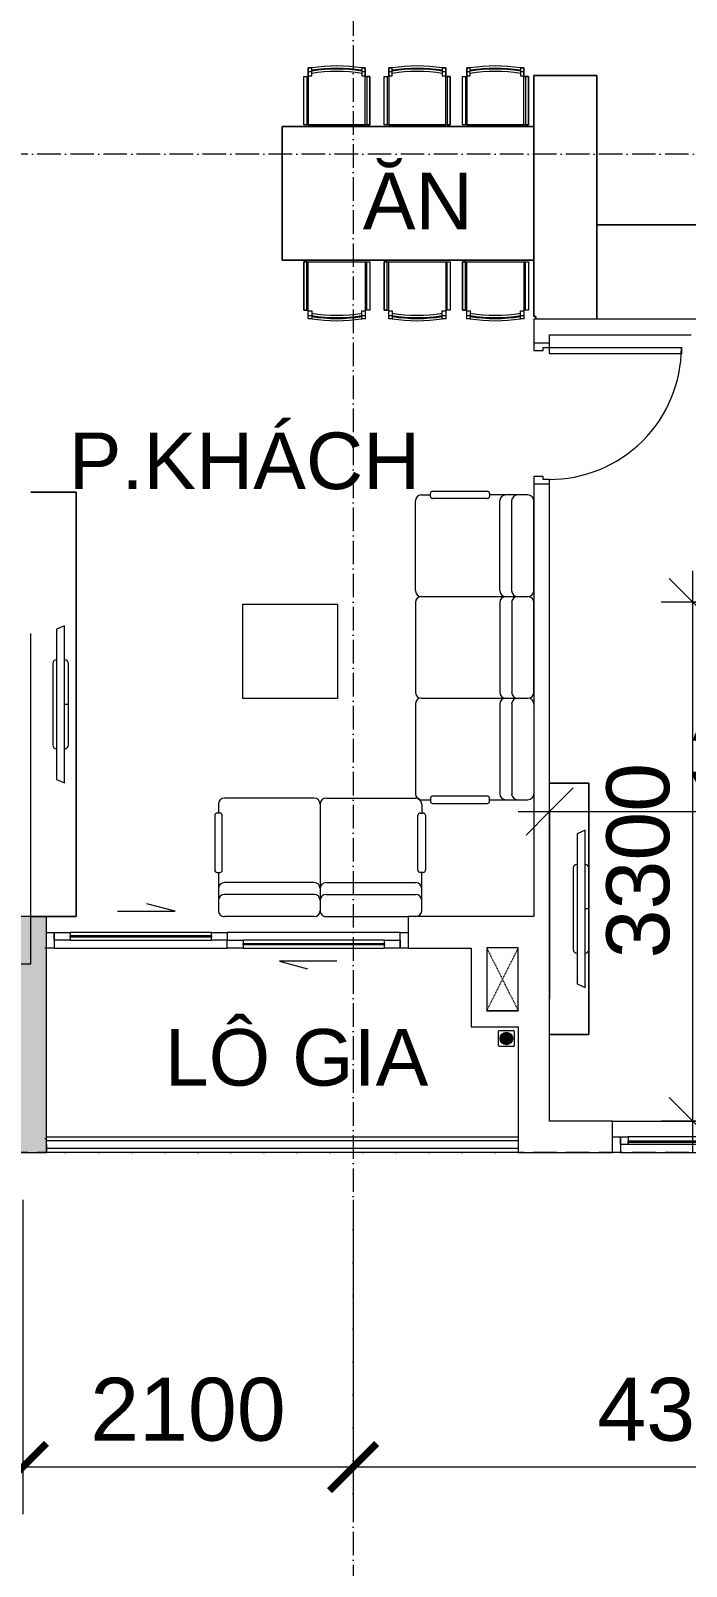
# Model space of a CAD drawing. Header units: millimetres. Extents: x -20144 to 122974, y -38328 to 48263.
# Drawn here: x 102871 to 107040, y -2632 to 7134 of the extents above; entities that cross this region are included whole.
import ezdxf

# ---------------------------------------------------------------- set-up
doc = ezdxf.new("R2010")
doc.units = ezdxf.units.MM
doc.linetypes.add('Dash', pattern=[6.35, 3.175, -3.175])
doc.linetypes.add('Grid Line', pattern=[4.2, 3, -0.6, 0, -0.6])
for name, color, linetype, lineweight in [('A-DETL-GENF', 31, 'Continuous', 5), ('A-DETL-GENF-HDLN', 161, 'Dash', 5), ('CHU', 181, 'Continuous', 5), ('CUA', 31, 'Continuous', 9), ('DIM', 1, 'Continuous', 5), ('DIM-200', 1, 'Continuous', 5), ('NET THAY 1', 41, 'Continuous', 5), ('NET-CAT', 3, 'Continuous', 15), ('NET-THAY', 2, 'Continuous', 9), ('THIET BI', 44, 'Continuous', 5), ('THIET-BI', 44, 'Continuous', 5), ('TRUC', 225, 'Continuous', 5), ('X-COT T20$0$LC.HA', 8, 'Continuous', 9)]:
    doc.layers.add(name, color=color, linetype=linetype, lineweight=lineweight)
doc.styles.add('Arial_3', font='arial_0.ttf', dxfattribs={"height": 400})
doc.styles.add('Arial_4', font='arial_0.ttf', dxfattribs={"height": 360})
doc.styles.add('TA1', font='arial_0.ttf')
doc.dimstyles.new('D_200_KTx2', dxfattribs={"dimtxt": 400, "dimasz": 300, "dimexe": 300, "dimexo": 300, "dimgap": 160, "dimtad": 1, "dimdec": 0, "dimzin": 9, "dimtxsty": 'TA1', "dimblk": 'ARCHTICK', "dimcen": 1, "dimdle": 300, "dimclrd": 256, "dimclre": 256, "dimclrt": 7, "dimadec": 0, "dimazin": 0, "dimtfac": 1, "dimtdec": 0, "dimtix": 1, "dimtmove": 1, "dimatfit": 3, "dimldrblk": 'ARCHTICK', "dimfxl": 0, "dimtolj": 1, "dimtzin": 0, "dimlwd": -1, "dimlwe": -1, "dimarcsym": 0})
doc.dimstyles.new('Diagonal_-_2mm_Arial', dxfattribs={"dimscale": 304.8, "dimtxt": 408.10376, "dimasz": 0.984252, "dimexe": 0.656168, "dimexo": 4.593176, "dimgap": 0.098425, "dimtad": 1, "dimdec": 0, "dimzin": 0, "dimdsep": 46, "dimtxsty": 'Arial_3', "dimblk1": 'OBLIQUE', "dimblk2": 'OBLIQUE', "dimsah": 1, "dimcen": 0.09, "dimdle": 0.656168, "dimazin": 0, "dimtfac": 1, "dimtdec": 4, "dimtix": 1, "dimtmove": 0, "dimatfit": 3, "dimfxl": 0, "dimtvp": 1, "dimtolj": 1, "dimtzin": 0, "dimlwd": 9, "dimlwe": 9, "dimarcsym": 0})

# ---------------------------------------------------------------- blocks, each defined once
blk = doc.blocks.new('CUA PHONG NGU - Type 1-1365721-MẶT BẰNG TẦNG 23')
at = {"layer": 'CUA'}
for p, q in [((-317.5, 890.3), (-277.5, 890.3)), ((-317.5, 52.3), (-317.5, 890.3)), ((-277.5, 890.3), (-277.5, 52.3)), ((-277.5, 52.3), (-317.5, 52.3))]:
    blk.add_line(p, q, dxfattribs=at)
at = {"layer": 'CUA', "lineweight": 5}
for p, q in [((-318.5, 52.3), (-348.5, 52.3)), ((-318.5, 11.3), (-318.5, 52.3)), ((-298.5, 11.3), (-318.5, 11.3)), ((-298.5, -47.7), (-298.5, 11.3)), ((521.5, 11.3), (501.5, 11.3)), ((501.5, 11.3), (501.5, -47.7)), ((551.5, 52.3), (521.5, 52.3)), ((521.5, 52.3), (521.5, 11.3)), ((-348.5, -47.7), (-298.5, -47.7)), ((501.5, -47.7), (551.5, -47.7))]:
    blk.add_line(p, q, dxfattribs=at)
blk.add_arc((-317.5, 52.3), 838, 359.5, 90, dxfattribs=at)
blk = doc.blocks.new('CUA LO GIA _LUA_1 - CUA LO GIA _LUA_ 2300-1425465-MẶT BẰNG TẦNG 23')
at = {"layer": 'CUA'}
for p, q in [((-697.4, 133.9), (-332.4, 133.9)), ((-332.4, 133.9), (-511.1, 181.8)), ((-1150, -100), (-1150, 0)), ((-1150, 0), (-1100, 0)), ((-1100, -50), (-1100, 0)), ((-1100, 0), (-1000, 0)), ((-1100, 0), (-1100, -100)), ((-1000, 0), (-1000, -50)), ((-100, 0), (-1000, 0)), ((-100, -50), (-100, 0)), ((-100, 0), (0, 0)), ((0, 0), (0, -50)), ((1100, 0), (0, 0)), ((1100, -100), (1100, 0)), ((1100, 0), (1150, 0)), ((-1000, -50), (-1100, -50)), ((-1000, -30), (-1000, -20)), ((-1000, -20), (-100, -20)), ((-100, -30), (-1000, -30)), ((-1000, -50), (-100, -50)), ((-100, -20), (-100, -30)), ((0, -50), (-100, -50)), ((0, -100), (0, -50)), ((0, -50), (100, -50)), ((100, -50), (100, -100)), ((1000, -50), (100, -50)), ((100, -80), (100, -70)), ((100, -70), (1000, -70)), ((1000, -80), (100, -80)), ((1000, -100), (1000, -50)), ((1000, -50), (1100, -50)), ((1000, -70), (1000, -80)), ((1100, -50), (1100, -100)), ((-1100, -100), (-1150, -100)), ((-1100, -100), (0, -100)), ((100, -100), (0, -100)), ((100, -100), (1000, -100)), ((332.4, -183.9), (511.1, -231.8)), ((697.4, -183.9), (332.4, -183.9)), ((1100, -100), (1000, -100)), ((1150, -100), (1100, -100))]:
    blk.add_line(p, q, dxfattribs=at)
blk = doc.blocks.new('X-PHONG NGU 2 - X-PHONG NGU 2_Recovery_-1759961-MẶT BẰNG TẦNG 23')
at = {"layer": 'CUA'}
for p, q in [((-1050, 100), (-1000, 100)), ((-1050, 0), (-1050, 100)), ((-1000, 100), (-1000, 0)), ((-450, 100), (-1000, 100)), ((-450, 100), (-400, 100)), ((-450, 0), (-450, 100)), ((-400, 100), (-350, 100)), ((-400, 50), (-400, 100)), ((-400, 100), (-400, 0)), ((-350, 100), (250, 100)), ((-350, 85), (-350, 100)), ((-350, 100), (-350, 50)), ((250, 100), (250, 85)), ((250, 100), (300, 100)), ((250, 50), (250, 100)), ((300, 100), (300, 50)), ((1000, 100), (300, 100)), ((1000, 100), (1050, 100)), ((1000, 0), (1000, 100)), ((1050, 100), (1050, 0)), ((-1000, 0), (-1050, 0)), ((-1000, 85), (-450, 85)), ((-1000, 75), (-1000, 85)), ((-450, 75), (-1000, 75)), ((-1000, 75), (-450, 75)), ((-1000, 0), (-1000, 75)), ((-450, 0), (-1000, 0)), ((-450, 85), (-450, 75)), ((-450, 75), (-450, 0)), ((-400, 0), (-450, 0)), ((-400, 50), (300, 50)), ((-400, 0), (-400, 50)), ((-350, 50), (-400, 50)), ((300, 0), (-400, 0)), ((-350, 85), (250, 85)), ((-350, 75), (-350, 85)), ((250, 85), (-350, 85)), ((250, 75), (-350, 75)), ((250, 85), (250, 75)), ((300, 50), (250, 50)), ((300, 50), (300, 0)), ((300, 50), (350, 50)), ((300, 0), (300, 50)), ((350, 0), (300, 0)), ((350, 50), (950, 50)), ((350, 35), (350, 50)), ((350, 50), (350, 0)), ((350, 35), (950, 35)), ((350, 25), (350, 35)), ((950, 35), (350, 35)), ((950, 25), (350, 25)), ((350, 0), (950, 0)), ((950, 50), (950, 35)), ((950, 50), (1000, 50)), ((950, 0), (950, 50)), ((950, 35), (950, 25)), ((1000, 0), (950, 0)), ((1000, 50), (1000, 0)), ((1050, 0), (1000, 0))]:
    blk.add_line(p, q, dxfattribs=at)
blk = doc.blocks.new('X-BAN AN 4 GHE - X-BAN AN 4 GHE 2-V140-MẶT BẰNG TẦNG 23')
at = {"layer": 'THIET BI'}
for p, q in [((165.2, 1222.7), (187, 1222.7)), ((165.2, 1168.5), (165.2, 1222.7)), ((165.2, 1222.7), (165.2, 860)), ((187, 1222.7), (165.2, 1222.7)), ((165.2, 1200.9), (187, 1200.9)), ((187, 1187.9), (187, 1222.7)), ((187, 1171.9), (187, 1187.9)), ((506.1, 1222.7), (527.9, 1222.7)), ((506.1, 1222.7), (506.1, 1187.9)), ((527.9, 1222.7), (506.1, 1222.7)), ((506.1, 1200.9), (527.9, 1200.9)), ((506.1, 1187.9), (506.1, 1171.9)), ((527.9, 1222.7), (527.9, 1168.5)), ((527.9, 860), (527.9, 1222.7)), ((676.8, 1222.7), (698.6, 1222.7)), ((676.8, 1168.5), (676.8, 1222.7)), ((676.8, 1222.7), (676.8, 860)), ((698.6, 1222.7), (676.8, 1222.7)), ((676.8, 1200.9), (698.6, 1200.9)), ((698.6, 1187.9), (698.6, 1222.7)), ((698.6, 1171.9), (698.6, 1187.9)), ((1017.7, 1222.7), (1039.5, 1222.7)), ((1017.7, 1222.7), (1017.7, 1187.9)), ((1039.5, 1222.7), (1017.7, 1222.7)), ((1017.7, 1200.9), (1039.5, 1200.9)), ((1017.7, 1187.9), (1017.7, 1171.9)), ((1039.5, 1222.7), (1039.5, 1168.5)), ((1039.5, 860), (1039.5, 1222.7)), ((1173.7, 1222.7), (1195.4, 1222.7)), ((1173.7, 1168.5), (1173.7, 1222.7)), ((1173.7, 1222.7), (1173.7, 860)), ((1195.4, 1222.7), (1173.7, 1222.7)), ((1173.7, 1200.9), (1195.4, 1200.9)), ((1195.4, 1187.9), (1195.4, 1222.7)), ((1195.4, 1171.9), (1195.4, 1187.9)), ((1514.6, 1222.7), (1536.3, 1222.7)), ((1514.6, 1222.7), (1514.6, 1187.9)), ((1536.3, 1222.7), (1514.6, 1222.7)), ((1514.6, 1200.9), (1536.3, 1200.9)), ((1514.6, 1187.9), (1514.6, 1171.9)), ((1536.3, 1222.7), (1536.3, 1168.5)), ((1536.3, 860), (1536.3, 1222.7)), ((136.9, 1168.5), (165.2, 1168.5)), ((136.9, 860), (136.9, 1168.5)), ((136.9, 1168.5), (155.8, 1168.5)), ((136.9, 860), (136.9, 1168.5)), ((155.8, 1168.5), (155.8, 860)), ((165.2, 1171.9), (187, 1171.9)), ((506.1, 1171.9), (527.9, 1171.9)), ((527.9, 1168.5), (556.2, 1168.5)), ((537.3, 1168.5), (537.3, 860)), ((556.2, 1168.5), (537.3, 1168.5)), ((556.2, 1168.5), (556.2, 860)), ((556.2, 860), (556.2, 1168.5)), ((648.5, 860), (648.5, 1168.5)), ((648.5, 1168.5), (676.8, 1168.5)), ((648.5, 1168.5), (667.4, 1168.5)), ((648.5, 860), (648.5, 1168.5)), ((667.4, 1168.5), (667.4, 860)), ((676.8, 1171.9), (698.6, 1171.9)), ((1017.7, 1171.9), (1039.5, 1171.9)), ((1039.5, 1168.5), (1067.8, 1168.5)), ((1048.9, 1168.5), (1048.9, 860)), ((1067.8, 1168.5), (1048.9, 1168.5)), ((1067.8, 1168.5), (1067.8, 860)), ((1067.8, 860), (1067.8, 1168.5)), ((1145.3, 860), (1145.3, 1168.5)), ((1145.3, 1168.5), (1173.7, 1168.5)), ((1145.3, 1168.5), (1164.2, 1168.5)), ((1145.3, 860), (1145.3, 1168.5)), ((1164.2, 1168.5), (1164.2, 860)), ((1173.7, 1171.9), (1195.4, 1171.9)), ((1514.6, 1171.9), (1536.3, 1171.9)), ((1536.3, 1168.5), (1564.7, 1168.5)), ((1545.8, 1168.5), (1545.8, 860)), ((1564.7, 1168.5), (1545.8, 1168.5)), ((1564.7, 1168.5), (1564.7, 860)), ((1564.7, 860), (1564.7, 1168.5)), ((0, 850), (1600, 850)), ((0, 0), (0, 850)), ((1600, 850), (0, 850)), ((0, 850), (0, 0)), ((556.2, 860), (136.9, 860)), ((155.8, 860), (136.9, 860)), ((165.2, 860), (527.9, 860)), ((537.3, 860), (556.2, 860)), ((1067.8, 860), (648.5, 860)), ((667.4, 860), (648.5, 860)), ((676.8, 860), (1039.5, 860)), ((1048.9, 860), (1067.8, 860)), ((1564.7, 860), (1145.3, 860)), ((1164.2, 860), (1145.3, 860)), ((1173.7, 860), (1536.3, 860)), ((1545.8, 860), (1564.7, 860)), ((1600, 850), (1600, 0)), ((1600, 0), (1600, 850)), ((1600, 0), (0, 0)), ((0, 0), (1600, 0)), ((136.9, -10), (556.2, -10)), ((136.9, -318.5), (136.9, -10)), ((155.8, -10), (136.9, -10)), ((136.9, -10), (136.9, -318.5)), ((155.8, -318.5), (155.8, -10)), ((165.2, -10), (527.9, -10)), ((165.2, -372.7), (165.2, -10)), ((527.9, -10), (527.9, -372.7)), ((537.3, -10), (556.2, -10)), ((537.3, -318.5), (537.3, -10)), ((556.2, -10), (556.2, -318.5)), ((556.2, -10), (556.2, -318.5)), ((648.5, -10), (1067.8, -10)), ((648.5, -318.5), (648.5, -10)), ((667.4, -10), (648.5, -10)), ((648.5, -10), (648.5, -318.5)), ((667.4, -318.5), (667.4, -10)), ((676.8, -10), (1039.5, -10)), ((676.8, -372.7), (676.8, -10)), ((1039.5, -10), (1039.5, -372.7)), ((1048.9, -10), (1067.8, -10)), ((1048.9, -318.5), (1048.9, -10)), ((1067.8, -10), (1067.8, -318.5)), ((1067.8, -10), (1067.8, -318.5)), ((1145.3, -10), (1564.7, -10)), ((1145.3, -318.5), (1145.3, -10)), ((1145.3, -10), (1145.3, -318.5)), ((1164.2, -10), (1145.3, -10)), ((1164.2, -318.5), (1164.2, -10)), ((1173.7, -10), (1536.3, -10)), ((1173.7, -372.7), (1173.7, -10)), ((1536.3, -10), (1536.3, -372.7)), ((1545.8, -10), (1564.7, -10)), ((1545.8, -318.5), (1545.8, -10)), ((1564.7, -10), (1564.7, -318.5)), ((1564.7, -10), (1564.7, -318.5)), ((165.2, -318.5), (136.9, -318.5)), ((136.9, -318.5), (155.8, -318.5)), ((165.2, -372.7), (165.2, -318.5)), ((165.2, -321.9), (187, -321.9)), ((165.2, -350.9), (187, -350.9)), ((187, -372.7), (165.2, -372.7)), ((187, -372.7), (165.2, -372.7)), ((187, -321.9), (187, -337.9)), ((187, -337.9), (187, -372.7)), ((506.1, -321.9), (527.9, -321.9)), ((506.1, -337.9), (506.1, -321.9)), ((506.1, -372.7), (506.1, -337.9)), ((506.1, -350.9), (527.9, -350.9)), ((527.9, -372.7), (506.1, -372.7)), ((527.9, -372.7), (506.1, -372.7)), ((527.9, -318.5), (527.9, -372.7)), ((556.2, -318.5), (527.9, -318.5)), ((556.2, -318.5), (537.3, -318.5)), ((676.8, -318.5), (648.5, -318.5)), ((648.5, -318.5), (667.4, -318.5)), ((676.8, -372.7), (676.8, -318.5)), ((676.8, -321.9), (698.6, -321.9)), ((676.8, -350.9), (698.6, -350.9)), ((698.6, -372.7), (676.8, -372.7)), ((698.6, -372.7), (676.8, -372.7)), ((698.6, -321.9), (698.6, -337.9)), ((698.6, -337.9), (698.6, -372.7)), ((1017.7, -321.9), (1039.5, -321.9)), ((1017.7, -337.9), (1017.7, -321.9)), ((1017.7, -372.7), (1017.7, -337.9)), ((1017.7, -350.9), (1039.5, -350.9)), ((1039.5, -372.7), (1017.7, -372.7)), ((1039.5, -372.7), (1017.7, -372.7)), ((1039.5, -318.5), (1039.5, -372.7)), ((1067.8, -318.5), (1039.5, -318.5)), ((1067.8, -318.5), (1048.9, -318.5)), ((1173.7, -318.5), (1145.3, -318.5)), ((1145.3, -318.5), (1164.2, -318.5)), ((1173.7, -372.7), (1173.7, -318.5)), ((1173.7, -321.9), (1195.4, -321.9)), ((1173.7, -350.9), (1195.4, -350.9)), ((1195.4, -372.7), (1173.7, -372.7)), ((1195.4, -372.7), (1173.7, -372.7)), ((1195.4, -321.9), (1195.4, -337.9)), ((1195.4, -337.9), (1195.4, -372.7)), ((1514.6, -321.9), (1536.3, -321.9)), ((1514.6, -337.9), (1514.6, -321.9)), ((1514.6, -372.7), (1514.6, -337.9)), ((1514.6, -350.9), (1536.3, -350.9)), ((1536.3, -372.7), (1514.6, -372.7)), ((1536.3, -372.7), (1514.6, -372.7)), ((1536.3, -318.5), (1536.3, -372.7)), ((1564.7, -318.5), (1536.3, -318.5)), ((1564.7, -318.5), (1545.8, -318.5))]:
    blk.add_line(p, q, dxfattribs=at)
for centre, radius, start, end in [((346.5, 221.9), 1013.4, 80.94073, 99.05927), ((346.5, 221.9), 1013.4, 80.94073, 99.05927), ((346.5, 221.9), 998.9, 80.80804, 99.19196), ((346.5, 201.8), 1013.4, 80.94073, 99.05927), ((346.5, 201.8), 998.9, 80.80804, 99.19196), ((858.1, 221.9), 1013.4, 80.94073, 99.05927), ((858.1, 221.9), 1013.4, 80.94073, 99.05927), ((858.1, 221.9), 998.9, 80.80804, 99.19196), ((858.1, 201.8), 1013.4, 80.94073, 99.05927), ((858.1, 201.8), 998.9, 80.80804, 99.19196), ((1355, 221.9), 1013.4, 80.94073, 99.05927), ((1355, 221.9), 1013.4, 80.94073, 99.05927), ((1355, 221.9), 998.9, 80.80804, 99.19196), ((1355, 201.8), 1013.4, 80.94073, 99.05927), ((1355, 201.8), 998.9, 80.80804, 99.19196), ((346.5, 648.2), 998.9, 260.80804, 279.19196), ((346.5, 648.2), 1013.4, 260.94073, 279.05927), ((346.5, 628.1), 998.9, 260.80804, 279.19196), ((346.5, 628.1), 1013.4, 260.94073, 279.05927), ((346.5, 628.1), 1013.4, 260.94073, 279.05927), ((858.1, 648.2), 998.9, 260.80804, 279.19196), ((858.1, 648.2), 1013.4, 260.94073, 279.05927), ((858.1, 628.1), 998.9, 260.80804, 279.19196), ((858.1, 628.1), 1013.4, 260.94073, 279.05927), ((858.1, 628.1), 1013.4, 260.94073, 279.05927), ((1355, 648.2), 998.9, 260.80804, 279.19196), ((1355, 648.2), 1013.4, 260.94073, 279.05927), ((1355, 628.1), 998.9, 260.80804, 279.19196), ((1355, 628.1), 1013.4, 260.94073, 279.05927), ((1355, 628.1), 1013.4, 260.94073, 279.05927)]:
    blk.add_arc(centre, radius, start, end, dxfattribs=at)
blk = doc.blocks.new('X-SOFA - X-SOFA-1425466-MẶT BẰNG TẦNG 23')
at = {"layer": 'THIET BI'}
for p, q in [((-658.4, 959.8), (-658.4, 978.7)), ((-644.3, 992.8), (-295.7, 992.8)), ((-281.5, 978.7), (-281.5, 959.8)), ((-753.8, 360.8), (-753.8, 931.5)), ((-716.2, 969.2), (-658.4, 969.2)), ((-295.7, 945.7), (-644.3, 945.7)), ((-103.7, 969.2), (-281.5, 969.2)), ((-216.7, 360.8), (-216.7, 931.5)), ((-141.3, 360.8), (-141.3, 931.5)), ((-37.7, 969.2), (-103.7, 969.2)), ((0, 360.8), (0, 931.5)), ((-716.2, 323.1), (-37.7, 323.1)), ((-1850, 275), (-1250, 275)), ((-1850, -325), (-1850, 275)), ((-1850, -325), (-1850, 275)), ((-1850, 275), (-1250, 275)), ((-1250, 275), (-1250, -325)), ((-1250, 275), (-1250, -325)), ((-753.8, 285.4), (-753.8, -285.4)), ((-216.7, 285.4), (-216.7, -285.4)), ((-141.3, 285.4), (-141.3, -285.4)), ((0, -285.4), (0, 285.4)), ((-1250, -325), (-1850, -325)), ((-1250, -325), (-1850, -325)), ((-753.8, -360.8), (-753.8, -931.5)), ((-716.2, -323.1), (-103.7, -323.1)), ((-216.7, -360.8), (-216.7, -931.5)), ((-141.3, -360.8), (-141.3, -931.5)), ((-103.7, -323.1), (-37.7, -323.1)), ((0, -360.8), (0, -931.5)), ((-716.2, -969.2), (-658.4, -969.2)), ((-658.4, -959.8), (-658.4, -978.7)), ((-295.7, -945.7), (-644.3, -945.7)), ((-281.5, -978.7), (-281.5, -959.8)), ((-281.5, -969.2), (-103.7, -969.2)), ((-103.7, -969.2), (-37.7, -969.2)), ((-644.3, -992.8), (-295.7, -992.8))]:
    blk.add_line(p, q, dxfattribs=at)
for centre, radius, start, end in [((-644.3, 978.7), 14.1, 90, 180), ((-295.7, 978.7), 14.1, 0, 90), ((-716.2, 931.5), 37.7, 90, 180), ((-644.3, 959.8), 14.1, 180, 270), ((-295.7, 959.8), 14.1, 270, 0), ((-179, 931.5), 37.7, 90, 180), ((-103.7, 931.5), 37.7, 90, 180), ((-37.7, 931.5), 37.7, 0, 90), ((-716.2, 360.8), 37.7, 180, 270), ((-716.2, 285.4), 37.7, 90, 180), ((-179, 360.8), 37.7, 180, 270), ((-179, 285.4), 37.7, 90, 180), ((-103.7, 360.8), 37.7, 180, 270), ((-103.7, 285.4), 37.7, 90, 180), ((-37.7, 360.8), 37.7, 270, 0), ((-37.7, 285.4), 37.7, 360, 90), ((-716.2, -285.4), 37.7, 180, 270), ((-179, -285.4), 37.7, 180, 270), ((-103.7, -285.4), 37.7, 180, 270), ((-37.7, -285.4), 37.7, 270, 0), ((-716.2, -360.8), 37.7, 90, 180), ((-179, -360.8), 37.7, 90, 180), ((-103.7, -360.8), 37.7, 90, 180), ((-37.7, -360.8), 37.7, 360, 90), ((-716.2, -931.5), 37.7, 180, 270), ((-644.3, -959.8), 14.1, 90, 180), ((-295.7, -959.8), 14.1, 0, 90), ((-179, -931.5), 37.7, 180, 270), ((-103.7, -931.5), 37.7, 180, 270), ((-37.7, -931.5), 37.7, 270, 0), ((-644.3, -978.7), 14.1, 180, 270), ((-295.7, -978.7), 14.1, 270, 0)]:
    blk.add_arc(centre, radius, start, end, dxfattribs=at)
blk = doc.blocks.new('X-SOFA - X-SOFA-1425467-MẶT BẰNG TẦNG 23')
at = {"layer": 'THIET BI'}
for p, q in [((-753.8, 37.7), (-753.8, 608.5)), ((-716.2, 646.2), (-658.4, 646.2)), ((-658.4, 636.7), (-658.4, 655.6)), ((-644.3, 669.7), (-295.7, 669.7)), ((-295.7, 622.6), (-644.3, 622.6)), ((-281.5, 655.6), (-281.5, 636.7)), ((-103.7, 646.2), (-281.5, 646.2)), ((-216.7, 37.7), (-216.7, 608.5)), ((-141.3, 37.7), (-141.3, 608.5)), ((-37.7, 646.2), (-103.7, 646.2)), ((0, 37.7), (0, 559.8)), ((-716.2, 0), (-103.7, 0)), ((-103.7, 0), (-37.7, 0)), ((-753.8, -37.7), (-753.8, -608.5)), ((-216.7, -37.7), (-216.7, -608.5)), ((-141.3, -37.7), (-141.3, -608.5)), ((0, -37.7), (0, -608.5)), ((-716.2, -646.2), (-658.4, -646.2)), ((-658.4, -636.7), (-658.4, -655.6)), ((-295.7, -622.6), (-644.3, -622.6)), ((-644.3, -669.7), (-295.7, -669.7)), ((-281.5, -655.6), (-281.5, -636.7)), ((-281.5, -646.2), (-103.7, -646.2)), ((-103.7, -646.2), (-37.7, -646.2))]:
    blk.add_line(p, q, dxfattribs=at)
for centre, radius, start, end in [((-716.2, 608.5), 37.7, 90, 180), ((-644.3, 655.6), 14.1, 90, 180), ((-644.3, 636.7), 14.1, 180, 270), ((-295.7, 655.6), 14.1, 0, 90), ((-295.7, 636.7), 14.1, 270, 0), ((-179, 608.5), 37.7, 90, 180), ((-103.7, 608.5), 37.7, 90, 180), ((-37.7, 608.5), 37.7, 360, 90), ((-716.2, 37.7), 37.7, 180, 270), ((-179, 37.7), 37.7, 180, 270), ((-103.7, 37.7), 37.7, 180, 270), ((-37.7, 37.7), 37.7, 270, 0), ((-716.2, -37.7), 37.7, 90, 180), ((-179, -37.7), 37.7, 90, 180), ((-103.7, -37.7), 37.7, 90, 180), ((-37.7, -37.7), 37.7, 360, 90), ((-716.2, -608.5), 37.7, 180, 270), ((-644.3, -636.7), 14.1, 90, 180), ((-644.3, -655.6), 14.1, 180, 270), ((-295.7, -636.7), 14.1, 0, 90), ((-295.7, -655.6), 14.1, 270, 0), ((-179, -608.5), 37.7, 180, 270), ((-103.7, -608.5), 37.7, 180, 270), ((-37.7, -608.5), 37.7, 270, 0)]:
    blk.add_arc(centre, radius, start, end, dxfattribs=at)
blk = doc.blocks.new('X-TV - X-TV-V143-MẶT BẰNG TẦNG 23')
at = {"layer": 'THIET BI'}
for p, q in [((0, -250), (0, -0.1)), ((0, -0.1), (0, -250)), ((1600, -0.1), (1600, -250)), ((1600, -250), (1600, -0.1)), ((322.5, -175), (300, -225)), ((1277.5, -175), (322.5, -175)), ((1060, -150), (540, -150)), ((1300, -225), (1277.5, -175)), ((1600, -250), (0, -250)), ((0, -250), (1600, -250)), ((300, -225), (1300, -225)), ((540, -250), (1060, -250)), ((800, -250), (800, -225))]:
    blk.add_line(p, q, dxfattribs=at)
for centre, start_param, end_param in [((540, -175), 0, 1.570796), ((1060, -175), 4.712389, 6.283185), ((540, -225), 1.570796, 3.141593), ((1060, -225), 3.141593, 4.712389)]:
    blk.add_ellipse(centre, major_axis=(0, 25), ratio=0.9, start_param=start_param, end_param=end_param, dxfattribs=at)
blk = doc.blocks.new('X-TV - X-TV-1732816-MẶT BẰNG TẦNG 23')
at = {"layer": 'THIET BI'}
for p, q in [((0, -300), (0, -10)), ((0, -10), (0, -300)), ((2699.9, -10), (2699.9, -300)), ((2699.9, -300), (2699.9, -10)), ((872.5, -175), (850, -225)), ((1827.5, -175), (872.5, -175)), ((1610, -150), (1090, -150)), ((1850, -225), (1827.5, -175)), ((850, -225), (1850, -225)), ((1090, -250), (1610, -250)), ((1350, -250), (1350, -225)), ((2699.9, -300), (0, -300)), ((0, -300), (2699.9, -300))]:
    blk.add_line(p, q, dxfattribs=at)
for centre, start_param, end_param in [((1090, -175), 0, 1.570796), ((1610, -175), 4.712389, 6.283185), ((1090, -225), 1.570796, 3.141593), ((1610, -225), 3.141593, 4.712389)]:
    blk.add_ellipse(centre, major_axis=(0, 25), ratio=0.9, start_param=start_param, end_param=end_param, dxfattribs=at)
blk = doc.blocks.new('X-BEP1 - X-BEP-V144-MẶT BẰNG TẦNG 23')
at = {"layer": 'THIET BI'}
for p, q in [((0, 600), (2700, 600)), ((0, 0.1), (0, 600)), ((0, 600), (0, 0.1)), ((2700, 600), (0, 600)), ((2700, 600), (2700, 0.1)), ((2700, 0.1), (2700, 600)), ((775.5, 475.7), (775.5, 117.4)), ((1324.5, 475.7), (775.5, 475.7)), ((842.7, 386.6), (826.1, 403.1)), ((892.3, 407.1), (892.3, 430.5)), ((941.9, 386.6), (958.5, 403.1)), ((1158.1, 386.6), (1141.5, 403.1)), ((1207.7, 407.1), (1207.7, 430.5)), ((1257.3, 386.6), (1273.9, 403.1)), ((1324.5, 117.4), (1324.5, 475.7)), ((822.1, 336.9), (798.7, 336.9)), ((878.1, 341), (855.6, 341)), ((878.1, 332.9), (855.6, 332.9)), ((906.4, 341), (928.9, 341)), ((906.4, 332.9), (928.9, 332.9)), ((962.5, 336.9), (985.9, 336.9)), ((1137.5, 336.9), (1114.1, 336.9)), ((1193.6, 341), (1171.1, 341)), ((1193.6, 332.9), (1171.1, 332.9)), ((1221.9, 341), (1244.4, 341)), ((1221.9, 332.9), (1244.4, 332.9)), ((1277.9, 336.9), (1301.3, 336.9)), ((842.7, 287.3), (826.1, 270.7)), ((892.3, 266.8), (892.3, 243.3)), ((941.9, 287.3), (958.5, 270.7)), ((1158.1, 287.3), (1141.5, 270.7)), ((1207.7, 266.8), (1207.7, 243.3)), ((1257.3, 287.3), (1273.9, 270.7)), ((1324.5, 162.4), (775.5, 162.4)), ((775.5, 117.4), (1324.5, 117.4))]:
    blk.add_line(p, q, dxfattribs=at)
for centre, radius in [((892.3, 336.9), 90), ((892.3, 336.9), 85.5), ((1207.7, 336.9), 90), ((1207.7, 336.9), 85.5), ((892.3, 336.9), 36.9), ((892.3, 336.9), 14.7), ((892.3, 336.9), 8.24), ((1207.7, 336.9), 36.9), ((1207.7, 336.9), 14.7), ((1207.7, 336.9), 8.24)]:
    blk.add_circle(centre, radius, dxfattribs=at)
blk = doc.blocks.new('X-BAR - X-BAR-V145-MẶT BẰNG TẦNG 23')
at = {"layer": 'THIET BI'}
for p, q in [((-400, 1550), (0, 1550)), ((-400, 17.3), (-400, 1550)), ((0, 1550), (-400, 1550)), ((-400, 1550), (-400, 17.3)), ((0, 1550), (0, 0.1)), ((0, 0.1), (0, 1550)), ((-387.3, 17.3), (-400, 17.3)), ((-400, 17.3), (-387.3, 17.3)), ((-387.3, 0.1), (-387.3, 17.3)), ((-387.3, 17.3), (-387.3, 0.1))]:
    blk.add_line(p, q, dxfattribs=at)
blk = doc.blocks.new('X-PHEU - X-PHEU-1231512-MẶT BẰNG TẦNG 23')
at = {"layer": 'THIET-BI'}
for p, q in [((25, 29), (25, 121)), ((29, 125), (121, 125)), ((47.5, 51.8), (47.5, 98.2)), ((52.5, 103.1), (52.5, 46.9)), ((57.5, 43.5), (57.5, 106.5)), ((62.5, 108.8), (62.5, 41.2)), ((67.5, 39.8), (67.5, 110.2)), ((72.5, 110.9), (72.5, 78.1)), ((77.5, 78.1), (77.5, 110.9)), ((82.5, 110.2), (82.5, 39.8)), ((87.5, 41.2), (87.5, 108.8)), ((92.5, 106.5), (92.5, 43.5)), ((97.5, 46.9), (97.5, 103.1)), ((102.5, 98.2), (102.5, 51.8)), ((125, 121), (125, 29)), ((121, 25), (29, 25)), ((42.5, 90.5), (42.5, 59.5)), ((72.5, 71.9), (72.5, 39.1)), ((77.5, 39.1), (77.5, 71.9)), ((107.5, 59.5), (107.5, 90.5))]:
    blk.add_line(p, q, dxfattribs=at)
blk.add_circle((75, 75), 40, dxfattribs=at)
for centre, radius, start, end in [((29, 121), 4, 90, 180), ((75, 75), 36, 139.80824, 154.52563), ((75, 75), 36, 119.0853, 128.68219), ((75, 75), 36, 102.0247, 110.31751), ((75, 75), 36, 90, 93.98208), ((75, 75), 36, 86.01792, 90), ((75, 75), 36, 69.68249, 77.9753), ((75, 75), 36, 51.31781, 60.9147), ((75, 75), 36, 25.47437, 40.19176), ((121, 121), 4, 0, 90), ((29, 29), 4, 180, 270), ((75, 75), 36, 205.47437, 220.19176), ((75, 75), 36, 231.31781, 240.9147), ((75, 75), 36, 249.68249, 257.9753), ((75, 75), 4, 128.68219, 231.31781), ((75, 75), 36, 266.01792, 270), ((75, 75), 36, 270, 273.98208), ((75, 75), 4, 308.68219, 51.31781), ((75, 75), 36, 282.0247, 290.31751), ((75, 75), 36, 299.0853, 308.68219), ((75, 75), 36, 319.80824, 334.52563), ((121, 29), 4, 270, 360)]:
    blk.add_arc(centre, radius, start, end, dxfattribs=at)
blk = doc.blocks.new('Family1 - Family1 2-1425483-MẶT BẰNG TẦNG 23')
at = {"layer": 'A-DETL-GENF'}
for p, q in [((200, 400), (0, 400)), ((0, 400), (0, 0)), ((200, 0), (200, 400)), ((0, 0), (200, 0))]:
    blk.add_line(p, q, dxfattribs=at)
at = {"layer": 'A-DETL-GENF-HDLN'}
for p, q in [((0, 400), (200, 0.8)), ((0, 0), (200, 399.2))]:
    blk.add_line(p, q, dxfattribs=at)
blk = doc.blocks.new('DIMBLOCK137-MẶT BẰNG TẦNG 23')
at = {"layer": 'DIM-200', "lineweight": 9, "transparency": 16777216}
for p, q in [((106171.5, 980.3), (106171.5, 2368.2)), ((109171.5, 980.3), (109171.5, 2368.2)), ((106171.5, 2168.2), (106321.5, 2318.2)), ((109171.5, 2168.2), (109321.5, 2318.2)), ((105971.5, 2168.2), (109371.5, 2168.2)), ((106171.5, 2168.2), (106021.5, 2018.2)), ((106171.5, 2168.2), (106171.5, 980.3)), ((109171.5, 2168.2), (109021.5, 2018.2)), ((109171.5, 2168.2), (109171.5, 980.3))]:
    blk.add_line(p, q, dxfattribs=at)
at = {"layer": 'DIM-200', "color": 0, "lineweight": 9, "transparency": 16777216, "insert": (107056.2, 2717.5), "char_height": 400, "width": 1476.708, "attachment_point": 1, "line_spacing_factor": 0.941778, "style": 'Arial_3'}
blk.add_mtext('3000', dxfattribs=at)
blk = doc.blocks.new('_Oblique')
at = {"color": 0, "linetype": 'ByBlock', "lineweight": -2}
blk.add_line((-0.5, -0.5), (0.5, 0.5), dxfattribs=at)
blk = doc.blocks.new('DIMBLOCK138-MẶT BẰNG TẦNG 23')
at = {"layer": 'DIM-200', "lineweight": 9, "transparency": 16777216}
for p, q in [((107081.5, 3500), (106931.5, 3650)), ((107081.5, 0), (107081.5, 3700)), ((107696.1, 3500), (106881.5, 3500)), ((107081.5, 3500), (107231.5, 3350)), ((107081.5, 3500), (107696.1, 3500)), ((107081.5, 200), (106931.5, 350)), ((107696.1, 200), (106881.5, 200)), ((107081.5, 200), (107231.5, 50)), ((107081.5, 200), (107696.1, 200))]:
    blk.add_line(p, q, dxfattribs=at)
at = {"layer": 'DIM-200', "color": 0, "lineweight": 9, "transparency": 16777216, "insert": (106532.2, 1234.7), "char_height": 400, "width": 1476.708, "attachment_point": 1, "rotation": 90, "line_spacing_factor": 0.941778, "style": 'Arial_3'}
blk.add_mtext('3300', dxfattribs=at)
blk = doc.blocks.new('_ArchTick')
at = {"color": 0, "const_width": 0.15}
blk.add_lwpolyline([(-0.5, -0.5), (0.5, 0.5)], dxfattribs=at)
blk = doc.blocks.new('*D689')
at = {"layer": 'Defpoints', "color": 0, "transparency": 16777216}
for p in [(101571.5, -0.1), (102821.5, -0.1), (102821.5, -2000.1)]:
    blk.add_point(p, dxfattribs=at)
at = {"layer": 'DIM', "transparency": 16777216}
for p, q in [((101571.5, -300.1), (101571.5, -2300.1)), ((102821.5, -300.1), (102821.5, -2300.1)), ((101571.5, -2000.1), (101271.5, -2000.1)), ((101571.5, -2000.1), (102821.5, -2000.1)), ((102821.5, -2000.1), (103121.5, -2000.1))]:
    blk.add_line(p, q, dxfattribs=at)
at = {"layer": 'DIM', "transparency": 16777216, "xscale": 300, "yscale": 300, "zscale": 300}
blk.add_blockref('_ArchTick', (101571.5, -2000.1), dxfattribs=at)
at = {"layer": 'DIM', "transparency": 16777216, "xscale": 300, "yscale": 300, "zscale": 300, "rotation": 180}
blk.add_blockref('_ArchTick', (102821.5, -2000.1), dxfattribs=at)
at = {"layer": 'DIM', "color": 7, "transparency": 16777216, "insert": (102196.5, -1635.8), "char_height": 400, "attachment_point": 5, "style": 'TA1'}
blk.add_mtext('\\A1;1250', dxfattribs=at)
blk = doc.blocks.new('*D690')
at = {"layer": 'Defpoints', "color": 0, "transparency": 16777216}
for p in [(102821.5, -0.1), (104921.5, -0.1), (104921.5, -2000.1)]:
    blk.add_point(p, dxfattribs=at)
at = {"layer": 'DIM', "transparency": 16777216}
for p, q in [((102821.5, -300.1), (102821.5, -2300.1)), ((104921.5, -300.1), (104921.5, -2300.1)), ((102521.5, -2000.1), (105221.5, -2000.1))]:
    blk.add_line(p, q, dxfattribs=at)
at = {"layer": 'DIM', "transparency": 16777216, "xscale": 300, "yscale": 300, "zscale": 300, "rotation": 180}
blk.add_blockref('_ArchTick', (102821.5, -2000.1), dxfattribs=at)
at = {"layer": 'DIM', "transparency": 16777216, "xscale": 300, "yscale": 300, "zscale": 300}
blk.add_blockref('_ArchTick', (104921.5, -2000.1), dxfattribs=at)
at = {"layer": 'DIM', "color": 7, "transparency": 16777216, "insert": (103871.5, -1635.8), "char_height": 400, "attachment_point": 5, "style": 'TA1'}
blk.add_mtext('\\A1;2100', dxfattribs=at)
blk = doc.blocks.new('*D691')
at = {"layer": 'Defpoints', "color": 0, "transparency": 16777216}
for p in [(104921.5, -0.1), (109271.5, -0.1), (109271.5, -2000.1)]:
    blk.add_point(p, dxfattribs=at)
at = {"layer": 'DIM', "transparency": 16777216}
for p, q in [((104921.5, -300.1), (104921.5, -2300.1)), ((109271.5, -300.1), (109271.5, -2300.1)), ((104621.5, -2000.1), (109571.5, -2000.1))]:
    blk.add_line(p, q, dxfattribs=at)
at = {"layer": 'DIM', "transparency": 16777216, "xscale": 300, "yscale": 300, "zscale": 300, "rotation": 180}
blk.add_blockref('_ArchTick', (104921.5, -2000.1), dxfattribs=at)
at = {"layer": 'DIM', "transparency": 16777216, "xscale": 300, "yscale": 300, "zscale": 300}
blk.add_blockref('_ArchTick', (109271.5, -2000.1), dxfattribs=at)
at = {"layer": 'DIM', "color": 7, "transparency": 16777216, "insert": (107096.5, -1635.7), "char_height": 400, "attachment_point": 5, "style": 'TA1'}
blk.add_mtext('\\A1;4350', dxfattribs=at)
blk = doc.blocks.new('Railing - Railing-1435154-MẶT BẰNG TẦNG 24')
at = {"layer": 'NET THAY 1'}
for p, q in [((26100.4, 49.9, 0), (26100.4, 99.9, 0)), ((29100.5, 99.9), (26100.4, 99.9, 0)), ((29100.5, 99.9), (29100.5, 49.9)), ((29100.5, 49.9), (26100.4, 49.9, 0))]:
    blk.add_line(p, q, dxfattribs=at)
blk = doc.blocks.new('X-COT T20')
at = {"layer": 'X-COT T20$0$LC.HA'}
h = blk.add_hatch(color=256, dxfattribs=at)
h.dxf.hatch_style = 1
h.paths.add_polyline_path([(34600.2, -40900), (34300.2, -40900), (34300.2, -42400), (34600.2, -42400)])
at = {"ltscale": 1000, "elevation": 0}
blk.add_lwpolyline([(34600.2, -40900), (34300.2, -40900), (34300.2, -42400), (34600.2, -42400)], close=True, dxfattribs=at)
blk = doc.blocks.new('A$C69B33B05')
at = {"ltscale": 2000}
blk.add_blockref('X-COT T20', (0, 0), dxfattribs=at)

msp = doc.modelspace()

# ---------------------------------------------------------------- linework, layer by layer
at = {"layer": 'NET-CAT'}
for p, q in [((106071.5, 5300), (106071.5, 5150)), ((109171.5, 5300), (106071.5, 5300)), ((106171.5, 5150), (106171.5, 5200)), ((106171.5, 5200), (107071.5, 5200)), ((106071.5, 5150), (106171.5, 5150)), ((106171.5, 4250), (106071.5, 4250)), ((106071.5, 4250), (106071.5, 1500)), ((106171.5, 1500), (106171.5, 4250)), ((102871.5, 1200), (102871.5, 3300)), ((106071.5, 1500), (105271.5, 1500)), ((105271.5, 1500), (105271.5, 1300)), ((106171.5, 200), (106171.5, 1500)), ((105271.5, 1300), (105671.5, 1300)), ((105671.5, 1300), (105671.5, 800)), ((102671.5, 1200), (102871.5, 1200)), ((105971.5, 900), (105771.5, 900)), ((105671.5, 800), (105971.5, 800)), ((105971.5, 800), (105971.5, 0)), ((106571.5, 200), (106171.5, 200)), ((106571.5, 100), (106571.5, 200)), ((105971.5, 0), (106571.5, 0))]:
    msp.add_line(p, q, dxfattribs=at)
at = {"layer": 'NET-THAY'}
for p, q in [((102971.5, 1400), (102971.5, 1500)), ((102971.5, 1300), (102961.6, 1300)), ((106571.5, 200), (108671.5, 200)), ((102961.6, 89.8), (102971.6, 89.8)), ((102971.6, 49.9), (102971.6, -0.1)), ((105971.5, -0.1), (102971.6, -0.1))]:
    msp.add_line(p, q, dxfattribs=at)
at = {"layer": 'NET-THAY', "elevation": 0}
msp.add_lwpolyline([(102971.5, 100), (105971.5, 100)], dxfattribs=at)
at = {"layer": 'TRUC', "linetype": 'Grid Line', "ltscale": 50}
for p, q in [((104921.5, 43599.9), (104921.5, -7167.6)), ((119871.5, 6349.9), (64778.6, 6349.9)), ((119871.5, -0.1), (64778.6, -0.1))]:
    msp.add_line(p, q, dxfattribs=at)

# ---------------------------------------------------------------- block references
at = {"layer": 'A-DETL-GENF'}
msp.add_blockref('Family1 - Family1 2-1425483-MẶT BẰNG TẦNG 23', (105771.5, 900.8), dxfattribs=at)
at = {"layer": 'CUA'}
for name, p, rotation in [('CUA PHONG NGU - Type 1-1365721-MẶT BẰNG TẦNG 23', (106119.2, 4801.4), 269.9999999999965), ('X-PHONG NGU 2 - X-PHONG NGU 2_Recovery_-1759961-MẶT BẰNG TẦNG 23', (107621.5, 100), 180)]:
    msp.add_blockref(name, p, dxfattribs=dict(at, rotation=rotation))
msp.add_blockref('CUA LO GIA _LUA_1 - CUA LO GIA _LUA_ 2300-1425465-MẶT BẰNG TẦNG 23', (104121.5, 1400), dxfattribs=at)
at = {"layer": 'NET THAY 1'}
msp.add_blockref('Railing - Railing-1435154-MẶT BẰNG TẦNG 24', (76871, -25), dxfattribs=at)
at = {"layer": 'NET-CAT'}
msp.add_blockref('A$C69B33B05', (68371.5, 42399.9), dxfattribs=at)
at = {"layer": 'THIET BI'}
for name, p in [('X-BAN AN 4 GHE - X-BAN AN 4 GHE 2-V140-MẶT BẰNG TẦNG 23', (104471.4, 5674.9)), ('X-BAR - X-BAR-V145-MẶT BẰNG TẦNG 23', (106471.4, 5299.9)), ('X-BEP1 - X-BEP-V144-MẶT BẰNG TẦNG 23', (106471.4, 5299.9)), ('X-SOFA - X-SOFA-1425466-MẶT BẰNG TẦNG 23', (106071.4, 3212.7))]:
    msp.add_blockref(name, p, dxfattribs=at)
for name, p, rotation in [('X-TV - X-TV-1732816-MẶT BẰNG TẦNG 23', (102861.5, 1500), 90.00000000000065), ('X-TV - X-TV-V143-MẶT BẰNG TẦNG 23', (106171.4, 749.7), 90.00000000000065), ('X-SOFA - X-SOFA-1425467-MẶT BẰNG TẦNG 23', (104711.7, 1500), 270.0000000000005)]:
    msp.add_blockref(name, p, dxfattribs=dict(at, rotation=rotation))
at = {"layer": 'THIET-BI', "rotation": 180}
msp.add_blockref('X-PHEU - X-PHEU-1231512-MẶT BẰNG TẦNG 23', (105971.5, 800), dxfattribs=at)

# ---------------------------------------------------------------- texts
at = {"layer": 'CHU', "color": 7, "char_height": 360, "attachment_point": 3, "line_spacing_factor": 0.936439, "style": 'Arial_4'}
for s, insert, width in [('\\pt2540.0016,5079.9996,7620.0012,10159.9992,12700.0008,15239.9988,17780.0004,20319.9984,22860,25400.0016,27939.9996,30480.0012,33019.9992,35560.0008,38099.9988,40640.0004,43179.9984,45720,48260.0016,50799.9996,53340.0012,55879.9992,58420.0008,60959.9988,63500.0004,66039.9984,68580,71120.0016,73659.9996,76200.0012,78739.9992,81280.0008;ĂN', (105681.9, 6231.1), 694.88), ('\\pt2540.0016,5079.9996,7620.0012,10159.9992,12700.0008,15239.9988,17780.0004,20319.9984,22860,25400.0016,27939.9996,30480.0012,33019.9992,35560.0008,38099.9988,40640.0004,43179.9984,45720,48260.0016,50799.9996,53340.0012,55879.9992,58420.0008,60959.9988,63500.0004,66039.9984,68580,71120.0016,73659.9996,76200.0012,78739.9992,81280.0008;P.KHÁCH', (105348.3, 4579), 2217.96), ('\\pt2540.0016,5079.9996,7620.0012,10159.9992,12700.0008,15239.9988,17780.0004,20319.9984,22860,25400.0016,27939.9996,30480.0012,33019.9992,35560.0008,38099.9988,40640.0004,43179.9984,45720,48260.0016,50799.9996,53340.0012,55879.9992,58420.0008,60959.9988,63500.0004,66039.9984,68580,71120.0016,73659.9996,76200.0012,78739.9992,81280.0008;LÔ GIA', (105400.3, 785.2), 1954.453)]:
    msp.add_mtext(s, dxfattribs=dict(at, insert=insert, width=width))

# ---------------------------------------------------------------- dimensions: what is measured, and where the dimension line sits
at = {"layer": 'DIM', "lineweight": 9}
dim = msp.add_linear_dim(base=(107081.5, 3500), p1=(106296.1, 200), p2=(106296.1, 3500), angle=90, dimstyle='Diagonal_-_2mm_Arial', override={"dimpost": '<>', "dimfxl": 3300}, dxfattribs=at)
dim.commit()
dim.dimension.update_dxf_attribs({"geometry": 'DIMBLOCK138-MẶT BẰNG TẦNG 23', "text_midpoint": (106847.1, 1850)})
dim = msp.add_linear_dim(base=(109171.5, 2168.2), p1=(106171.5, 2380.3), p2=(109171.5, 2380.3), dimstyle='Diagonal_-_2mm_Arial', override={"dimpost": '<>', "dimfxl": 3000}, dxfattribs=at)
dim.commit()
dim.dimension.update_dxf_attribs({"geometry": 'DIMBLOCK137-MẶT BẰNG TẦNG 23', "text_midpoint": (107671.5, 2402.5)})
at = {"layer": 'DIM'}
for base, p1, p2, picture, middle in [((102821.5, -2000.1), (101571.5, -0.1), (102821.5, -0.1), '*D689', (102196.5, -1635.8)), ((104921.5, -2000.1), (102821.5, -0.1), (104921.5, -0.1), '*D690', (103871.5, -1635.8)), ((109271.5, -2000.1), (104921.5, -0.1), (109271.5, -0.1), '*D691', (107096.5, -1635.7))]:
    dim = msp.add_linear_dim(base=base, p1=p1, p2=p2, dimstyle='D_200_KTx2', dxfattribs=at)
    dim.commit()
    dim.dimension.update_dxf_attribs({"geometry": picture, "text_midpoint": middle})

doc.saveas('drawing.dxf')
